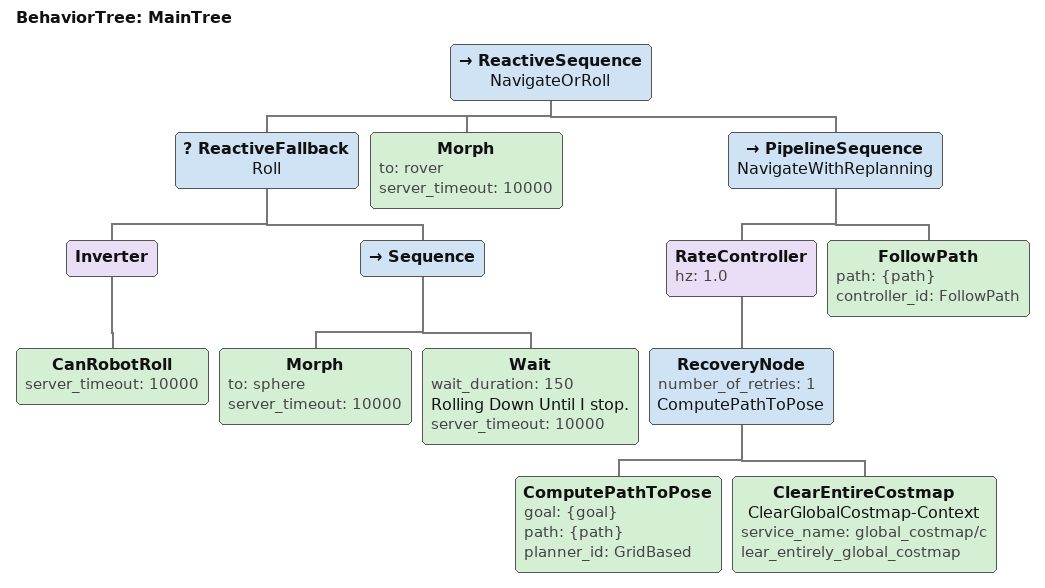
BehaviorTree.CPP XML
<root main_tree_to_execute="MainTree">
  <BehaviorTree ID="MainTree">

        <ReactiveSequence name="NavigateOrRoll">

          <ReactiveFallback name="Roll">

            <Inverter> <CanRobotRoll server_timeout="10000"/> </Inverter>

            <Sequence>
              <Morph to="sphere" server_timeout="10000" />
              <Wait wait_duration="150" name="Rolling Down Until I stop." server_timeout="10000" />
            </Sequence>

          </ReactiveFallback>

          <Morph to="rover" server_timeout="10000" />

          <PipelineSequence name="NavigateWithReplanning">

            <RateController hz="1.0">
              <RecoveryNode number_of_retries="1" name="ComputePathToPose">
                <ComputePathToPose goal="{goal}" path="{path}" planner_id="GridBased"/>
                <ClearEntireCostmap name="ClearGlobalCostmap-Context" service_name="global_costmap/clear_entirely_global_costmap"/>
              </RecoveryNode>
            </RateController>

            <FollowPath path="{path}" controller_id="FollowPath"/>

          </PipelineSequence>

        </ReactiveSequence>

  </BehaviorTree>
</root>

    <!-- TODO: Add navigation here. -->
